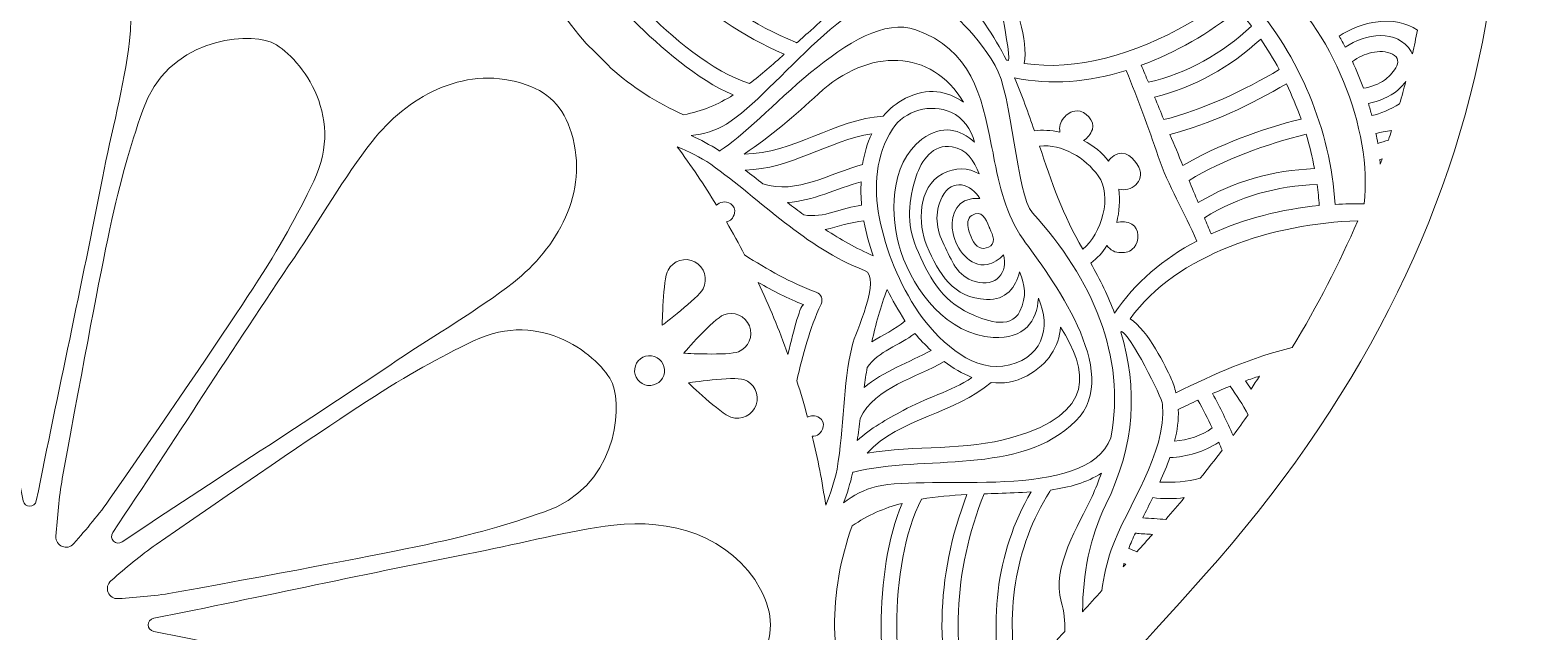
# Model space of a CAD drawing. Extents: x 49 to 10099, y -910 to -90.
# Drawn here: x 8508 to 8959.1, y -565.9 to -383.5 of the extents above; entities that cross this region are included whole.
import ezdxf

# ---------------------------------------------------------------- set-up
doc = ezdxf.new("R2010")
doc.units = 0
doc.header["$MEASUREMENT"] = 0
doc.layers.add('Layer 1', color=7, linetype='Continuous')

msp = doc.modelspace()

# ---------------------------------------------------------------- linework, layer by layer
at = {"layer": 'Layer 1', "lineweight": 0}
for points, knots in [([(8931.48, -226.33), (8913.85, -186.9), (8886.75, -153.49), (8853.11, -129.71), (8818.04, -104.91), (8777.53, -91.8), (8735.95, -91.8), (8688.05, -91.8), (8640.03, -109.39), (8597.06, -142.66), (8564.36, -167.98), (8534.49, -202.19), (8508, -244.61), (8481.52, -202.2), (8451.66, -168), (8418.95, -142.67), (8375.98, -109.4), (8327.95, -91.81), (8280.04, -91.8), (8238.47, -91.8), (8197.96, -104.91), (8162.9, -129.69), (8129.25, -153.47), (8102.15, -186.88), (8084.52, -226.31), (8063.14, -274.13), (8056.87, -327.84), (8066.41, -381.63), (8076.97, -441.15), (8105.77, -497.53), (8152, -549.22), (8305.89, -721.22), (8482.96, -885.08), (8484.74, -886.72), (8484.74, -886.72), (8508.01, -908.2), (8508.01, -908.2), (8508.01, -908.2), (8531.28, -886.71), (8531.28, -886.71), (8533.05, -885.08), (8710.13, -721.22), (8864.01, -549.22), (8910.24, -497.54), (8939.03, -441.16), (8949.59, -381.65), (8959.12, -327.86), (8952.86, -274.15), (8931.48, -226.33)], [0, 0, 0, 0, 1, 1, 1, 2, 2, 2, 3, 3, 3, 4, 4, 4, 5, 5, 5, 6, 6, 6, 7, 7, 7, 8, 8, 8, 9, 9, 9, 10, 10, 10, 11, 11, 11, 12, 12, 12, 13, 13, 13, 14, 14, 14, 15, 15, 15, 16, 16, 16, 16]), ([(8886.99, -190.13), (8895.83, -201.78), (8903.61, -214.43), (8910.16, -227.93), (8910.36, -239.04), (8911.01, -250.16), (8911.22, -261.01), (8911.78, -291.39), (8908.46, -320), (8894.77, -347.45), (8882.29, -372.46), (8840.68, -398.62), (8809.63, -393.68), (8810.95, -386.95), (8806.43, -374.2), (8805.39, -371.47), (8804.91, -370.21), (8804.31, -369.04), (8803.64, -367.93), (8833.07, -358.31), (8855.22, -345.77), (8870.96, -317.96), (8892.63, -279.67), (8880.58, -231.7), (8886.99, -190.13)], [0, 0, 0, 0, 1, 1, 1, 2, 2, 2, 3, 3, 3, 4, 4, 4, 5, 5, 5, 6, 6, 6, 7, 7, 7, 8, 8, 8, 8]), ([(8723.83, -316.08), (8727.05, -322.66), (8731.1, -328.75), (8737.11, -333.1), (8740.3, -335.4), (8742.49, -339.26), (8745.55, -341.83), (8748.67, -344.45), (8752.28, -346.39), (8755.92, -348.16), (8769.23, -354.48), (8784.45, -357.13), (8796.18, -366.44), (8800.35, -369.76), (8801.66, -374.95), (8803.06, -379.87), (8803.48, -381.36), (8805.28, -391.66), (8804.85, -392.78), (8804.63, -392.75), (8804.41, -392.72), (8804.21, -392.74), (8800.49, -385.24), (8795.79, -378.13), (8789.08, -371.74), (8781.23, -364.27), (8770.06, -360.92), (8760.09, -357.52), (8738.97, -350.32), (8718.89, -324.87), (8712.01, -304.68), (8705.91, -286.8), (8694.12, -275.08), (8679.22, -267.21), (8679.21, -267.15), (8679.22, -267.09), (8679.21, -267.02), (8681.37, -266.27), (8701.34, -271.62), (8703.67, -273.78), (8715.07, -284.37), (8717.39, -302.5), (8723.83, -316.08)], [0, 0, 0, 0, 1, 1, 1, 2, 2, 2, 3, 3, 3, 4, 4, 4, 5, 5, 5, 6, 6, 6, 7, 7, 7, 8, 8, 8, 9, 9, 9, 10, 10, 10, 11, 11, 11, 12, 12, 12, 13, 13, 13, 14, 14, 14, 14]), ([(8701.33, -336.25), (8704.96, -344.18), (8708.56, -351.04), (8715.17, -356.82), (8725.08, -365.5), (8738.08, -374.64), (8751.41, -377.86), (8748.87, -380.05), (8746.38, -382.33), (8743.93, -384.49), (8742.8, -385.48), (8741.69, -386.48), (8740.59, -387.47), (8740.47, -387.4), (8740.38, -387.3), (8740.24, -387.24), (8715.21, -377.04), (8694.95, -356.79), (8684.76, -331.76), (8684.69, -331.6), (8684.59, -331.5), (8684.5, -331.37), (8687.7, -328.16), (8691.16, -324.68), (8694.34, -320.97), (8695.97, -326.31), (8698.99, -331.17), (8701.33, -336.25)], [0, 0, 0, 0, 1, 1, 1, 2, 2, 2, 3, 3, 3, 4, 4, 4, 5, 5, 5, 6, 6, 6, 7, 7, 7, 8, 8, 8, 9, 9, 9, 9]), ([(8736.8, -390.9), (8733.31, -394.06), (8729.87, -397.11), (8726.32, -399.8), (8715.3, -396.51), (8702.03, -385.12), (8694.6, -377.39), (8686.69, -369.16), (8674.64, -356.01), (8671.78, -344.45), (8671.77, -344.43), (8671.76, -344.42), (8671.76, -344.4), (8674.8, -340.98), (8678.04, -337.84), (8680.96, -334.92), (8691.83, -360.21), (8711.55, -379.97), (8736.8, -390.9)], [0, 0, 0, 0, 1, 1, 1, 2, 2, 2, 3, 3, 3, 4, 4, 4, 5, 5, 5, 6, 6, 6, 6]), ([(8508, -528.03), (8507.11, -528.03), (8506.22, -527.49), (8506, -526.39), (8499.43, -493.51), (8492.27, -460.97), (8485.94, -428.45), (8483.24, -414.56), (8479.45, -400.83), (8477.74, -386.83), (8475.71, -370.19), (8480.71, -351.25), (8497.25, -342.35), (8500.95, -340.36), (8504.48, -339.37), (8508, -339.37), (8511.52, -339.37), (8515.05, -340.36), (8518.75, -342.35), (8535.29, -351.25), (8540.29, -370.19), (8538.26, -386.83), (8536.55, -400.83), (8532.76, -414.56), (8530.06, -428.45), (8523.73, -460.97), (8516.57, -493.51), (8510, -526.39), (8509.78, -527.49), (8508.89, -528.03), (8508, -528.03)], [0, 0, 0, 0, 1, 1, 1, 2, 2, 2, 3, 3, 3, 4, 4, 4, 5, 5, 5, 6, 6, 6, 7, 7, 7, 8, 8, 8, 9, 9, 9, 10, 10, 10, 10]), ([(8691.18, -380.82), (8699.23, -388.56), (8710.28, -398.69), (8721.36, -403.25), (8716.77, -406.12), (8711.86, -408.26), (8706.31, -409.25), (8698.22, -405.69), (8690.77, -400.89), (8684.21, -395.1), (8681.78, -392.56), (8679.3, -390.08), (8676.76, -387.65), (8670.59, -380.68), (8665.54, -372.69), (8661.94, -363.99), (8661.84, -363.75), (8661.68, -363.57), (8661.54, -363.39), (8662.26, -358.15), (8664.78, -353.29), (8668.12, -348.83), (8672.2, -360.35), (8682.87, -372.83), (8691.18, -380.82)], [0, 0, 0, 0, 1, 1, 1, 2, 2, 2, 3, 3, 3, 4, 4, 4, 5, 5, 5, 6, 6, 6, 7, 7, 7, 8, 8, 8, 8]), ([(8764.8, -522.03), (8761.03, -522.92), (8757.77, -524.71), (8754.82, -527.02), (8755.9, -524.1), (8756.86, -521.12), (8757.52, -518.01), (8757.54, -517.89), (8757.56, -517.77), (8757.58, -517.64), (8757.66, -517.63), (8757.74, -517.66), (8757.82, -517.63), (8779.16, -512.3), (8808.34, -518.92), (8825.27, -502.14), (8839.94, -487.6), (8817.22, -458.04), (8809.24, -446.97), (8804.05, -439.76), (8802.06, -430.75), (8800.29, -421.72), (8800.13, -420.57), (8799.92, -419.43), (8799.62, -418.32), (8796.73, -403.57), (8793.46, -389.35), (8776.73, -383.48), (8758, -376.9), (8730.14, -412.5), (8717.41, -420.14), (8717.34, -420.18), (8717.31, -420.24), (8717.25, -420.28), (8717.16, -420.22), (8717.07, -420.15), (8716.98, -420.09), (8714.27, -418.33), (8711.45, -416.89), (8708.57, -415.57), (8712.37, -415.13), (8715.99, -414.1), (8719.28, -412.07), (8734.91, -402.4), (8757.67, -367.77), (8778.38, -372), (8786.8, -376.91), (8794.15, -383.3), (8800.79, -394.32), (8806.04, -403.03), (8807.16, -433.48), (8812.14, -439.02), (8830.35, -459.24), (8840.5, -482.3), (8835.9, -507.24), (8828.45, -526.88), (8781.26, -518.15), (8764.8, -522.03)], [0, 0, 0, 0, 1, 1, 1, 2, 2, 2, 3, 3, 3, 4, 4, 4, 5, 5, 5, 6, 6, 6, 7, 7, 7, 8, 8, 8, 9, 9, 9, 10, 10, 10, 11, 11, 11, 12, 12, 12, 13, 13, 13, 14, 14, 14, 15, 15, 15, 16, 16, 16, 17, 17, 17, 18, 18, 18, 19, 19, 19, 19]), ([(8878.2, -374.37), (8880.45, -372.42), (8882.59, -370.39), (8884.64, -368.3), (8902.64, -382.25), (8915.43, -413.93), (8912.68, -436.27), (8909.75, -436.21), (8906.82, -436.27), (8903.88, -436.44), (8902.57, -414.13), (8892.97, -391.11), (8878.2, -374.37)], [0, 0, 0, 0, 1, 1, 1, 2, 2, 2, 3, 3, 3, 4, 4, 4, 4]), ([(8847.26, -399.42), (8846.54, -397.69), (8845.83, -395.97), (8845.11, -394.25), (8855.56, -390.38), (8865.61, -384.56), (8874.5, -377.46), (8875.89, -379.03), (8877.25, -380.64), (8878.55, -382.35), (8869.56, -390.74), (8859.18, -396.62), (8847.26, -399.42)], [0, 0, 0, 0, 1, 1, 1, 2, 2, 2, 3, 3, 3, 4, 4, 4, 4]), ([(8927.33, -390.79), (8927.23, -390.56), (8927.12, -390.32), (8926.98, -390.09), (8922.64, -383.07), (8913.1, -384.7), (8906.96, -388.75), (8906.37, -387.63), (8905.76, -386.53), (8905.13, -385.44), (8911.49, -380.92), (8922.27, -378.83), (8928.86, -383.64), (8928.39, -386.03), (8927.87, -388.41), (8927.33, -390.79)], [0, 0, 0, 0, 1, 1, 1, 2, 2, 2, 3, 3, 3, 4, 4, 4, 5, 5, 5, 5]), ([(8515.95, -537.1), (8516.43, -531.24), (8516.81, -525.39), (8517.88, -519.58), (8531.88, -443.49), (8534.26, -431.07), (8542.27, -407.91), (8549.71, -386.4), (8572.86, -384.12), (8581.22, -387.23), (8589.33, -390.94), (8604.08, -408.92), (8594.14, -429.4), (8583.43, -451.43), (8576.33, -461.9), (8532.42, -525.61), (8529.07, -530.47), (8525.2, -534.88), (8521.4, -539.35), (8520.42, -540.5), (8519, -540.69), (8517.85, -540.21), (8516.7, -539.74), (8515.83, -538.6), (8515.95, -537.1)], [0, 0, 0, 0, 1, 1, 1, 2, 2, 2, 3, 3, 3, 4, 4, 4, 5, 5, 5, 6, 6, 6, 7, 7, 7, 8, 8, 8, 8]), ([(8851.94, -410.73), (8851, -408.46), (8850.06, -406.19), (8849.12, -403.91), (8861.34, -400.94), (8872.03, -394.85), (8881.33, -386.33), (8883.33, -389.26), (8885.21, -392.32), (8886.93, -395.53), (8876.57, -401.79), (8863.67, -407.83), (8851.94, -410.73)], [0, 0, 0, 0, 1, 1, 1, 2, 2, 2, 3, 3, 3, 4, 4, 4, 4]), ([(8773.59, -404.26), (8770.82, -405.65), (8768.66, -407.56), (8766.83, -409.71), (8752.26, -410.55), (8739.44, -421.11), (8724.67, -421.17), (8732.73, -415.77), (8740.06, -409.53), (8747.23, -402.89), (8762.37, -388.84), (8781.57, -389.13), (8791.19, -405.47), (8786.46, -401.99), (8780.32, -400.9), (8773.59, -404.26)], [0, 0, 0, 0, 1, 1, 1, 2, 2, 2, 3, 3, 3, 4, 4, 4, 5, 5, 5, 5]), ([(8912.46, -401.22), (8911.47, -398.47), (8910.36, -395.77), (8909.13, -393.12), (8912.42, -390.64), (8917.53, -389.04), (8921.28, -390.88), (8925.23, -392.81), (8920.81, -397.37), (8918.91, -398.73), (8917.22, -399.94), (8914.65, -400.89), (8912.46, -401.22)], [0, 0, 0, 0, 1, 1, 1, 2, 2, 2, 3, 3, 3, 4, 4, 4, 4]), ([(8666.83, -405.16), (8669.32, -407.65), (8671.12, -410.85), (8672.32, -414.87), (8677.73, -432.86), (8667.88, -449.79), (8654.67, -460.12), (8643.56, -468.8), (8631.17, -475.84), (8619.45, -483.75), (8591.97, -502.27), (8563.9, -520.22), (8536, -538.82), (8535.07, -539.44), (8534.06, -539.2), (8533.43, -538.57), (8532.8, -537.94), (8532.56, -536.92), (8533.18, -535.99), (8551.78, -508.1), (8569.72, -480.02), (8588.25, -452.55), (8596.16, -440.82), (8603.19, -428.43), (8611.88, -417.33), (8622.21, -404.12), (8639.14, -394.27), (8657.13, -399.67), (8661.15, -400.88), (8664.34, -402.67), (8666.83, -405.16)], [0, 0, 0, 0, 1, 1, 1, 2, 2, 2, 3, 3, 3, 4, 4, 4, 5, 5, 5, 6, 6, 6, 7, 7, 7, 8, 8, 8, 9, 9, 9, 10, 10, 10, 10]), ([(8829.8, -454.24), (8831.77, -452.78), (8833.41, -451), (8834.7, -448.96), (8835.68, -450.27), (8837.19, -451.23), (8838.97, -451.06), (8840.34, -451.18), (8841.76, -450.79), (8842.9, -449.54), (8844.62, -447.68), (8844.62, -443.79), (8842.21, -442.45), (8840.78, -441.65), (8839.19, -441.58), (8837.66, -441.91), (8838.48, -438.62), (8838.7, -435.17), (8838.3, -431.85), (8841.82, -432.76), (8846.45, -429.63), (8844.32, -425.14), (8843.1, -422.57), (8840, -419.54), (8836.86, -421.63), (8836.12, -422.11), (8835.56, -422.69), (8835.15, -423.32), (8833.26, -420.78), (8830.63, -418.66), (8827.61, -417.09), (8828.8, -416.27), (8829.75, -415.17), (8830.26, -413.69), (8831.14, -411.09), (8828.15, -408), (8825.62, -408.09), (8823.77, -408.16), (8822.48, -409.03), (8821.65, -410.18), (8820.5, -411.39), (8820.17, -413.02), (8820.42, -414.53), (8817.71, -413.95), (8815.06, -413.8), (8812.68, -414.13), (8810.85, -408.68), (8808.93, -403.28), (8806.66, -398.02), (8817.61, -400.35), (8829.22, -399.37), (8840.55, -395.86), (8844.05, -404.45), (8847.26, -413.13), (8850.23, -421.92), (8853.17, -430.61), (8858.29, -439.06), (8861.96, -447.57), (8851.84, -452.91), (8843.17, -460.2), (8837, -469.49), (8835.09, -464.41), (8832.66, -459.34), (8829.8, -454.24)], [0, 0, 0, 0, 1, 1, 1, 2, 2, 2, 3, 3, 3, 4, 4, 4, 5, 5, 5, 6, 6, 6, 7, 7, 7, 8, 8, 8, 9, 9, 9, 10, 10, 10, 11, 11, 11, 12, 12, 12, 13, 13, 13, 14, 14, 14, 15, 15, 15, 16, 16, 16, 17, 17, 17, 18, 18, 18, 19, 19, 19, 20, 20, 20, 21, 21, 21, 21]), ([(8889.11, -399.86), (8890.78, -403.35), (8892.26, -406.92), (8893.55, -410.57), (8881.81, -413.49), (8868.14, -418.47), (8857.71, -424.65), (8856.41, -421.52), (8855.11, -418.38), (8853.81, -415.24), (8865.56, -412.24), (8878.74, -406.1), (8889.11, -399.86)], [0, 0, 0, 0, 1, 1, 1, 2, 2, 2, 3, 3, 3, 4, 4, 4, 4]), ([(8915.01, -409.46), (8914.69, -408.24), (8914.35, -407.03), (8913.98, -405.82), (8917.15, -405.2), (8920.42, -403.85), (8922.77, -401.86), (8923.61, -401.15), (8924.51, -400.22), (8925.32, -399.16), (8924.73, -401.43), (8924.1, -403.69), (8923.46, -405.95), (8920.62, -407.72), (8917.61, -408.98), (8915.01, -409.46)], [0, 0, 0, 0, 1, 1, 1, 2, 2, 2, 3, 3, 3, 4, 4, 4, 5, 5, 5, 5]), ([(8778.6, -416.67), (8768.66, -424.15), (8768.72, -440.32), (8772.21, -450.76), (8776.26, -462.88), (8786.21, -475.96), (8800.22, -476.81), (8809.65, -477.38), (8813.53, -471.77), (8813.89, -464.92), (8817.98, -473.71), (8815.09, -483.96), (8803.11, -485.5), (8792.75, -486.83), (8783.04, -476.92), (8777.62, -469.3), (8771.61, -460.29), (8767.72, -450.89), (8765.6, -440.27), (8764.04, -431.27), (8764.49, -421.44), (8769.62, -413.61), (8773.34, -407.92), (8781.27, -405.78), (8787.38, -408.47), (8791.16, -410.13), (8793.38, -413.73), (8794.57, -417.62), (8790.3, -413.62), (8784.68, -412.08), (8778.6, -416.67)], [0, 0, 0, 0, 1, 1, 1, 2, 2, 2, 3, 3, 3, 4, 4, 4, 5, 5, 5, 6, 6, 6, 7, 7, 7, 8, 8, 8, 9, 9, 9, 10, 10, 10, 10]), ([(8730.37, -430.21), (8728.58, -428.81), (8726.77, -427.41), (8724.95, -426.02), (8738.48, -425.85), (8750.36, -417.11), (8763.34, -415), (8761.96, -417.9), (8761.1, -421.08), (8760.6, -424.38), (8751.03, -426.87), (8740.5, -433.59), (8730.37, -430.21)], [0, 0, 0, 0, 1, 1, 1, 2, 2, 2, 3, 3, 3, 4, 4, 4, 4]), ([(8920.08, -416.93), (8919, -417.24), (8917.92, -417.62), (8916.84, -417.95), (8916.68, -416.95), (8916.47, -415.95), (8916.27, -414.94), (8917.62, -414.6), (8919.27, -414.26), (8921.03, -414.02), (8920.72, -414.99), (8920.4, -415.96), (8920.08, -416.93)], [0, 0, 0, 0, 1, 1, 1, 2, 2, 2, 3, 3, 3, 4, 4, 4, 4]), ([(8747.51, -501.2), (8746.12, -500.35), (8744.82, -500.45), (8743.88, -501.01), (8742.89, -497.3), (8741.81, -493.62), (8740.66, -489.97), (8742.39, -482.08), (8744.55, -474.22), (8747.98, -466.68), (8748.66, -465.17), (8748.1, -463.71), (8746.53, -463.12), (8738.76, -460.21), (8731.65, -456.17), (8724.82, -451.8), (8723.07, -448.41), (8721.24, -445.07), (8719.33, -441.78), (8720.41, -441.54), (8721.41, -440.71), (8721.75, -439.07), (8721.98, -437.98), (8721.61, -436.93), (8720.64, -436.33), (8718.86, -435.24), (8717.24, -435.71), (8716.31, -436.71), (8712.57, -430.61), (8708.58, -424.69), (8704.34, -418.96), (8707.85, -420.42), (8711.27, -422.14), (8714.54, -424.27), (8730.07, -435.33), (8743.02, -449.5), (8761.2, -456.48), (8766.53, -458.53), (8758.2, -476.01), (8757.49, -478.99), (8754.55, -491.29), (8754.95, -504.27), (8752.86, -516.72), (8752.04, -520.54), (8750.85, -524.17), (8749.4, -527.68), (8748.34, -520.59), (8746.98, -513.6), (8745.32, -506.72), (8746.71, -506.79), (8748.18, -506.01), (8748.62, -503.93), (8748.85, -502.85), (8748.48, -501.79), (8747.51, -501.2)], [0, 0, 0, 0, 1, 1, 1, 2, 2, 2, 3, 3, 3, 4, 4, 4, 5, 5, 5, 6, 6, 6, 7, 7, 7, 8, 8, 8, 9, 9, 9, 10, 10, 10, 11, 11, 11, 12, 12, 12, 13, 13, 13, 14, 14, 14, 15, 15, 15, 16, 16, 16, 17, 17, 17, 18, 18, 18, 18]), ([(8784.81, -427.16), (8777.29, -431.18), (8777.27, -442.34), (8780.09, -449.04), (8783.61, -457.39), (8788.07, -464.91), (8798.17, -465.3), (8804.03, -465.53), (8807.21, -461.62), (8808.12, -456.94), (8808.16, -456.99), (8808.2, -457.05), (8808.24, -457.1), (8809.84, -460.66), (8810.43, -464.41), (8808.32, -468.82), (8805.44, -474.87), (8796.99, -471.36), (8793.09, -469.53), (8784.34, -465.42), (8780.45, -458.06), (8776.88, -449.48), (8773.87, -442.25), (8774.42, -435.15), (8776.84, -427.92), (8778.43, -423.15), (8781.88, -418.02), (8787.75, -418.95), (8792.13, -419.65), (8794.47, -423.3), (8795.89, -427.18), (8792.73, -425.34), (8788.75, -425.06), (8784.81, -427.16)], [0, 0, 0, 0, 1, 1, 1, 2, 2, 2, 3, 3, 3, 4, 4, 4, 5, 5, 5, 6, 6, 6, 7, 7, 7, 8, 8, 8, 9, 9, 9, 10, 10, 10, 11, 11, 11, 11]), ([(8814.23, -418.77), (8821.16, -418), (8828.17, -422.41), (8832.05, -427.79), (8836.48, -433.91), (8833.01, -445.41), (8827.37, -450.02), (8821.4, -440.02), (8817.76, -429.36), (8814.23, -418.77)], [0, 0, 0, 0, 1, 1, 1, 2, 2, 2, 3, 3, 3, 3]), ([(8859.58, -429.17), (8869.92, -422.92), (8883.32, -418.07), (8895.08, -415.17), (8896.13, -418.63), (8896.96, -422.11), (8897.62, -425.59), (8884.98, -426.16), (8873.15, -429.37), (8862.38, -435.92), (8861.44, -433.67), (8860.51, -431.42), (8859.58, -429.17)], [0, 0, 0, 0, 1, 1, 1, 2, 2, 2, 3, 3, 3, 4, 4, 4, 4]), ([(8917.46, -422.8), (8917.69, -422.74), (8917.92, -422.66), (8918.15, -422.59), (8917.96, -423.13), (8917.77, -423.68), (8917.58, -424.22), (8917.54, -423.75), (8917.51, -423.28), (8917.46, -422.8)], [0, 0, 0, 0, 1, 1, 1, 2, 2, 2, 3, 3, 3, 3]), ([(8793.17, -434.82), (8788.21, -435.77), (8787.17, -441.14), (8788.03, -445.31), (8788.97, -449.81), (8793.1, -455.8), (8798.42, -454.64), (8800.21, -454.26), (8802.06, -453.2), (8803.33, -451.73), (8804.8, -457.01), (8801.18, -461.69), (8794.77, -459.89), (8789.16, -458.32), (8787.62, -453.36), (8785.31, -448.77), (8782.88, -443.93), (8782.23, -439.15), (8784.72, -434.19), (8787.71, -428.26), (8793.56, -430.28), (8796.19, -434.69), (8795.27, -434.6), (8794.27, -434.6), (8793.17, -434.82)], [0, 0, 0, 0, 1, 1, 1, 2, 2, 2, 3, 3, 3, 4, 4, 4, 5, 5, 5, 6, 6, 6, 7, 7, 7, 8, 8, 8, 8]), ([(8760.13, -429.56), (8760.04, -431.97), (8760.08, -434.38), (8760.3, -436.73), (8754.42, -437.39), (8748.75, -440.73), (8742.81, -439.63), (8741.12, -438.42), (8739.45, -437.17), (8737.79, -435.91), (8745.37, -435.35), (8752.91, -431.7), (8760.13, -429.56)], [0, 0, 0, 0, 1, 1, 1, 2, 2, 2, 3, 3, 3, 4, 4, 4, 4]), ([(8898.47, -430.42), (8898.76, -432.56), (8898.94, -434.68), (8899.06, -436.79), (8887.66, -437.92), (8876.41, -440.76), (8866.3, -445.39), (8865.62, -443.75), (8864.94, -442.11), (8864.26, -440.48), (8874.71, -434), (8886.13, -430.88), (8898.47, -430.42)], [0, 0, 0, 0, 1, 1, 1, 2, 2, 2, 3, 3, 3, 4, 4, 4, 4]), ([(8760.93, -441.48), (8760.93, -441.51), (8760.93, -441.53), (8760.94, -441.56), (8761.67, -445.22), (8762.67, -448.69), (8763.81, -452.08), (8758.66, -449.76), (8753.85, -447.06), (8749.28, -444.08), (8753.1, -443.27), (8756.8, -441.81), (8760.93, -441.48)], [0, 0, 0, 0, 1, 1, 1, 2, 2, 2, 3, 3, 3, 4, 4, 4, 4]), ([(8798.89, -443.18), (8798.93, -443.3), (8799.01, -443.37), (8799.05, -443.48), (8799.09, -443.57), (8799.09, -443.66), (8799.13, -443.76), (8799.68, -444.81), (8800.17, -445.82), (8800.27, -447.02), (8800.47, -449.26), (8797.6, -450.34), (8795.99, -449.51), (8794.13, -448.54), (8793.21, -445.9), (8792.7, -444.02), (8792.3, -442.56), (8792.29, -440.68), (8793.68, -439.77), (8796.53, -437.89), (8798.2, -441), (8798.89, -443.18)], [0, 0, 0, 0, 1, 1, 1, 2, 2, 2, 3, 3, 3, 4, 4, 4, 5, 5, 5, 6, 6, 6, 7, 7, 7, 7]), ([(8855.63, -493.63), (8855.25, -492.08), (8854.78, -490.54), (8854.06, -489.03), (8852.67, -486.11), (8847.3, -474.63), (8841.7, -471.16), (8855.8, -451.53), (8885.42, -442.17), (8910.76, -441.41), (8905.14, -454.43), (8898.51, -467.25), (8890.88, -479.85), (8878.95, -482.82), (8867.2, -487.79), (8855.63, -493.63)], [0, 0, 0, 0, 1, 1, 1, 2, 2, 2, 3, 3, 3, 4, 4, 4, 5, 5, 5, 5]), ([(8712.19, -462.03), (8710.63, -464.97), (8699.81, -473.1), (8699.81, -473.1), (8699.81, -473.1), (8700.01, -459.32), (8701.57, -456.38), (8703.13, -453.45), (8706.77, -452.33), (8709.71, -453.89), (8712.64, -455.46), (8713.75, -459.1), (8712.19, -462.03)], [0, 0, 0, 0, 1, 1, 1, 2, 2, 2, 3, 3, 3, 4, 4, 4, 4]), ([(8728.94, -460.11), (8733.35, -462.72), (8737.94, -465.05), (8742.8, -466.88), (8741.8, -466.5), (8739.77, -474.09), (8737.96, -481.98), (8735.3, -474.52), (8732.28, -467.22), (8728.94, -460.11)], [0, 0, 0, 0, 1, 1, 1, 2, 2, 2, 3, 3, 3, 3]), ([(8768.02, -462.24), (8769.62, -465.45), (8771.36, -468.62), (8773.44, -471.75), (8773.45, -471.76), (8773.46, -471.77), (8773.47, -471.78), (8770.36, -474.48), (8766.69, -476.04), (8763.41, -478.15), (8764.53, -472.82), (8766.02, -467.51), (8768.02, -462.24)], [0, 0, 0, 0, 1, 1, 1, 2, 2, 2, 3, 3, 3, 4, 4, 4, 4]), ([(8532.64, -550.6), (8537.12, -546.79), (8541.53, -542.93), (8546.39, -539.58), (8610.09, -495.67), (8620.56, -488.57), (8642.6, -477.86), (8663.07, -467.91), (8681.06, -482.67), (8684.77, -490.77), (8687.88, -499.13), (8685.59, -522.28), (8664.08, -529.73), (8640.93, -537.74), (8628.51, -540.12), (8552.41, -554.12), (8546.6, -555.18), (8540.75, -555.57), (8534.9, -556.04), (8533.4, -556.17), (8532.26, -555.29), (8531.78, -554.14), (8531.31, -553), (8531.5, -551.57), (8532.64, -550.6)], [0, 0, 0, 0, 1, 1, 1, 2, 2, 2, 3, 3, 3, 4, 4, 4, 5, 5, 5, 6, 6, 6, 7, 7, 7, 8, 8, 8, 8]), ([(8722.92, -481.15), (8719.83, -482.38), (8706.32, -481.59), (8706.32, -481.59), (8706.32, -481.59), (8715.37, -471.2), (8718.46, -469.97), (8721.54, -468.74), (8725.04, -470.24), (8726.28, -473.33), (8727.51, -476.42), (8726, -479.92), (8722.92, -481.15)], [0, 0, 0, 0, 1, 1, 1, 2, 2, 2, 3, 3, 3, 4, 4, 4, 4]), ([(8776.42, -475.57), (8777.91, -477.33), (8779.58, -479.09), (8781.38, -480.76), (8774.85, -484.34), (8766.83, -487.06), (8761.06, -491.99), (8761.34, -489.96), (8761.64, -487.93), (8761.96, -485.91), (8765.36, -480.89), (8771.81, -479.3), (8776.42, -475.57)], [0, 0, 0, 0, 1, 1, 1, 2, 2, 2, 3, 3, 3, 4, 4, 4, 4]), ([(8799.59, -490.48), (8803.2, -490.91), (8806.87, -490.37), (8810.45, -488.43), (8816.97, -484.89), (8820.17, -479.51), (8820.61, -473.71), (8829, -486.81), (8831.56, -499.84), (8805.87, -507.2), (8791.97, -511.19), (8776.5, -509.5), (8761.94, -511.89), (8771.85, -501.23), (8788.78, -499.83), (8799.59, -490.48)], [0, 0, 0, 0, 1, 1, 1, 2, 2, 2, 3, 3, 3, 4, 4, 4, 5, 5, 5, 5]), ([(8834.34, -527.51), (8843.33, -509.24), (8844.02, -492.13), (8838.93, -475.22), (8838.98, -475.14), (8839.06, -475.1), (8839.11, -475.01), (8841.58, -475.51), (8851.42, -494.97), (8851.57, -497.15), (8852.64, -512.39), (8841.02, -527.44), (8835.93, -541.28), (8834.63, -545.15), (8833.71, -549.32), (8833.14, -553.61), (8831.19, -555.75), (8829.24, -557.9), (8827.29, -560.04), (8827.38, -548.61), (8829.48, -537.39), (8834.34, -527.51)], [0, 0, 0, 0, 1, 1, 1, 2, 2, 2, 3, 3, 3, 4, 4, 4, 5, 5, 5, 6, 6, 6, 7, 7, 7, 7]), ([(8700.47, -487.44), (8700.15, -489.93), (8697.88, -491.68), (8695.4, -491.36), (8692.92, -491.04), (8691.17, -488.77), (8691.48, -486.29), (8691.8, -483.81), (8694.07, -482.06), (8696.55, -482.37), (8699.04, -482.69), (8700.79, -484.96), (8700.47, -487.44)], [0, 0, 0, 0, 1, 1, 1, 2, 2, 2, 3, 3, 3, 4, 4, 4, 4]), ([(8785.34, -484.1), (8787.98, -486.1), (8790.81, -487.79), (8793.76, -488.95), (8787.45, -493.22), (8779.54, -495.23), (8772.88, -498.94), (8767.93, -501.7), (8763.01, -504.3), (8758.97, -508.11), (8759.27, -505.85), (8759.56, -503.59), (8759.84, -501.35), (8764.44, -491.78), (8776.92, -489.12), (8785.34, -484.1)], [0, 0, 0, 0, 1, 1, 1, 2, 2, 2, 3, 3, 3, 4, 4, 4, 5, 5, 5, 5]), ([(8728.3, -497.21), (8727.23, -500.36), (8723.82, -502.05), (8720.67, -500.99), (8717.52, -499.93), (8707.74, -490.57), (8707.74, -490.57), (8707.74, -490.57), (8721.37, -488.53), (8724.52, -489.59), (8727.67, -490.65), (8729.36, -494.06), (8728.3, -497.21)], [0, 0, 0, 0, 1, 1, 1, 2, 2, 2, 3, 3, 3, 4, 4, 4, 4]), ([(8866.71, -493.84), (8868.49, -493.07), (8870.27, -492.29), (8872.04, -491.61), (8874.02, -494.29), (8875.83, -497.2), (8877.51, -500.27), (8876.02, -502.38), (8874.51, -504.48), (8872.96, -506.57), (8871.09, -502.31), (8869.01, -498.07), (8866.71, -493.84)], [0, 0, 0, 0, 1, 1, 1, 2, 2, 2, 3, 3, 3, 4, 4, 4, 4]), ([(8876.69, -489.98), (8878.11, -489.49), (8879.53, -488.99), (8880.93, -488.56), (8880.1, -489.87), (8879.24, -491.16), (8878.41, -492.48), (8877.86, -491.62), (8877.27, -490.8), (8876.69, -489.98)], [0, 0, 0, 0, 1, 1, 1, 2, 2, 2, 3, 3, 3, 3]), ([(8855.22, -508.27), (8856.01, -505.05), (8856.45, -501.84), (8856.34, -498.68), (8858.34, -497.66), (8860.31, -496.73), (8862.29, -495.81), (8863.82, -498.61), (8865.27, -501.43), (8866.62, -504.24), (8863.36, -506.65), (8859.26, -507.9), (8855.22, -508.27)], [0, 0, 0, 0, 1, 1, 1, 2, 2, 2, 3, 3, 3, 4, 4, 4, 4]), ([(8862.99, -519.51), (8859.01, -520.53), (8854.87, -520.93), (8850.77, -520.66), (8851.87, -518.21), (8852.9, -515.73), (8853.76, -513.24), (8859.05, -513.05), (8864.18, -511.49), (8868.59, -508.61), (8868.95, -509.41), (8869.28, -510.22), (8869.62, -511.03), (8867.46, -513.87), (8865.25, -516.7), (8862.99, -519.51)], [0, 0, 0, 0, 1, 1, 1, 2, 2, 2, 3, 3, 3, 4, 4, 4, 5, 5, 5, 5]), ([(8817.36, -523.58), (8817.47, -523.41), (8817.49, -523.25), (8817.55, -523.09), (8823.23, -522.33), (8828.66, -520.82), (8833.01, -517.94), (8832.18, -520.3), (8831.27, -522.67), (8830.16, -525.07), (8826.25, -533.56), (8817.73, -546.66), (8820.82, -556.91), (8821.75, -559.97), (8821.95, -562.98), (8821.88, -565.97), (8817.21, -571.08), (8812.53, -576.17), (8807.85, -581.24), (8803.51, -561.7), (8806.68, -540.11), (8817.36, -523.58)], [0, 0, 0, 0, 1, 1, 1, 2, 2, 2, 3, 3, 3, 4, 4, 4, 5, 5, 5, 6, 6, 6, 7, 7, 7, 7]), ([(8757.42, -533.98), (8762.1, -530.68), (8767.16, -528.55), (8772.54, -527.13), (8764.02, -547.92), (8764.12, -581.24), (8772.87, -601.69), (8767.59, -600.58), (8762.57, -598.7), (8757.94, -595.49), (8750.32, -575.41), (8750.17, -554.13), (8757.42, -533.98)], [0, 0, 0, 0, 1, 1, 1, 2, 2, 2, 3, 3, 3, 4, 4, 4, 4]), ([(8787.35, -603.28), (8784.41, -603.14), (8781.51, -602.95), (8778.66, -602.61), (8768.44, -582.74), (8768.37, -545.99), (8778.43, -525.86), (8782.84, -525.12), (8787.45, -524.72), (8792.23, -524.47), (8782.64, -549.51), (8782.17, -574.54), (8790.8, -599.59), (8789.65, -600.82), (8788.5, -602.05), (8787.35, -603.28)], [0, 0, 0, 0, 1, 1, 1, 2, 2, 2, 3, 3, 3, 4, 4, 4, 5, 5, 5, 5]), ([(8794.53, -595.59), (8787.07, -571.88), (8788.03, -547.87), (8797.42, -524.24), (8798.85, -524.19), (8800.3, -524.14), (8801.75, -524.1), (8804.85, -524.01), (8808.24, -523.91), (8811.68, -523.68), (8800.93, -541.94), (8798.34, -564.97), (8803.87, -585.54), (8800.76, -588.9), (8797.64, -592.25), (8794.53, -595.59)], [0, 0, 0, 0, 1, 1, 1, 2, 2, 2, 3, 3, 3, 4, 4, 4, 5, 5, 5, 5]), ([(8852.54, -531.99), (8850.2, -531.87), (8847.86, -531.7), (8845.54, -531.54), (8846.54, -529.53), (8847.55, -527.48), (8848.56, -525.4), (8851.72, -525.79), (8854.95, -525.78), (8858.16, -525.4), (8856.32, -527.61), (8854.45, -529.8), (8852.54, -531.99)], [0, 0, 0, 0, 1, 1, 1, 2, 2, 2, 3, 3, 3, 4, 4, 4, 4]), ([(8685.16, -594.25), (8671.17, -592.54), (8657.43, -588.76), (8643.55, -586.06), (8611.02, -579.73), (8578.48, -572.57), (8545.6, -565.99), (8544.51, -565.77), (8543.96, -564.88), (8543.96, -564), (8543.96, -563.11), (8544.51, -562.22), (8545.6, -562), (8578.48, -555.43), (8611.02, -548.26), (8643.55, -541.93), (8657.43, -539.23), (8671.17, -535.45), (8685.16, -533.74), (8701.81, -531.7), (8720.74, -536.71), (8729.64, -553.25), (8731.63, -556.95), (8732.63, -560.47), (8732.63, -564), (8732.63, -567.52), (8731.63, -571.04), (8729.64, -574.74), (8720.74, -591.28), (8701.81, -596.29), (8685.16, -594.25)], [0, 0, 0, 0, 1, 1, 1, 2, 2, 2, 3, 3, 3, 4, 4, 4, 5, 5, 5, 6, 6, 6, 7, 7, 7, 8, 8, 8, 9, 9, 9, 10, 10, 10, 10]), ([(8841.3, -540.8), (8841.91, -539.28), (8842.59, -537.72), (8843.33, -536.13), (8843.52, -536.18), (8843.69, -536.26), (8843.91, -536.28), (8845.43, -536.36), (8846.97, -536.46), (8848.5, -536.56), (8846.93, -538.31), (8845.36, -540.06), (8843.79, -541.81), (8842.94, -541.5), (8842.1, -541.17), (8841.3, -540.8)], [0, 0, 0, 0, 1, 1, 1, 2, 2, 2, 3, 3, 3, 4, 4, 4, 5, 5, 5, 5]), ([(8839.86, -545.36), (8840.04, -545.44), (8840.22, -545.5), (8840.4, -545.57), (8840.14, -545.86), (8839.88, -546.15), (8839.61, -546.44), (8839.7, -546.08), (8839.77, -545.73), (8839.86, -545.36)], [0, 0, 0, 0, 1, 1, 1, 2, 2, 2, 3, 3, 3, 3])]:
    msp.add_open_spline(points, degree=3, knots=knots, dxfattribs=at)

doc.saveas('drawing.dxf')
